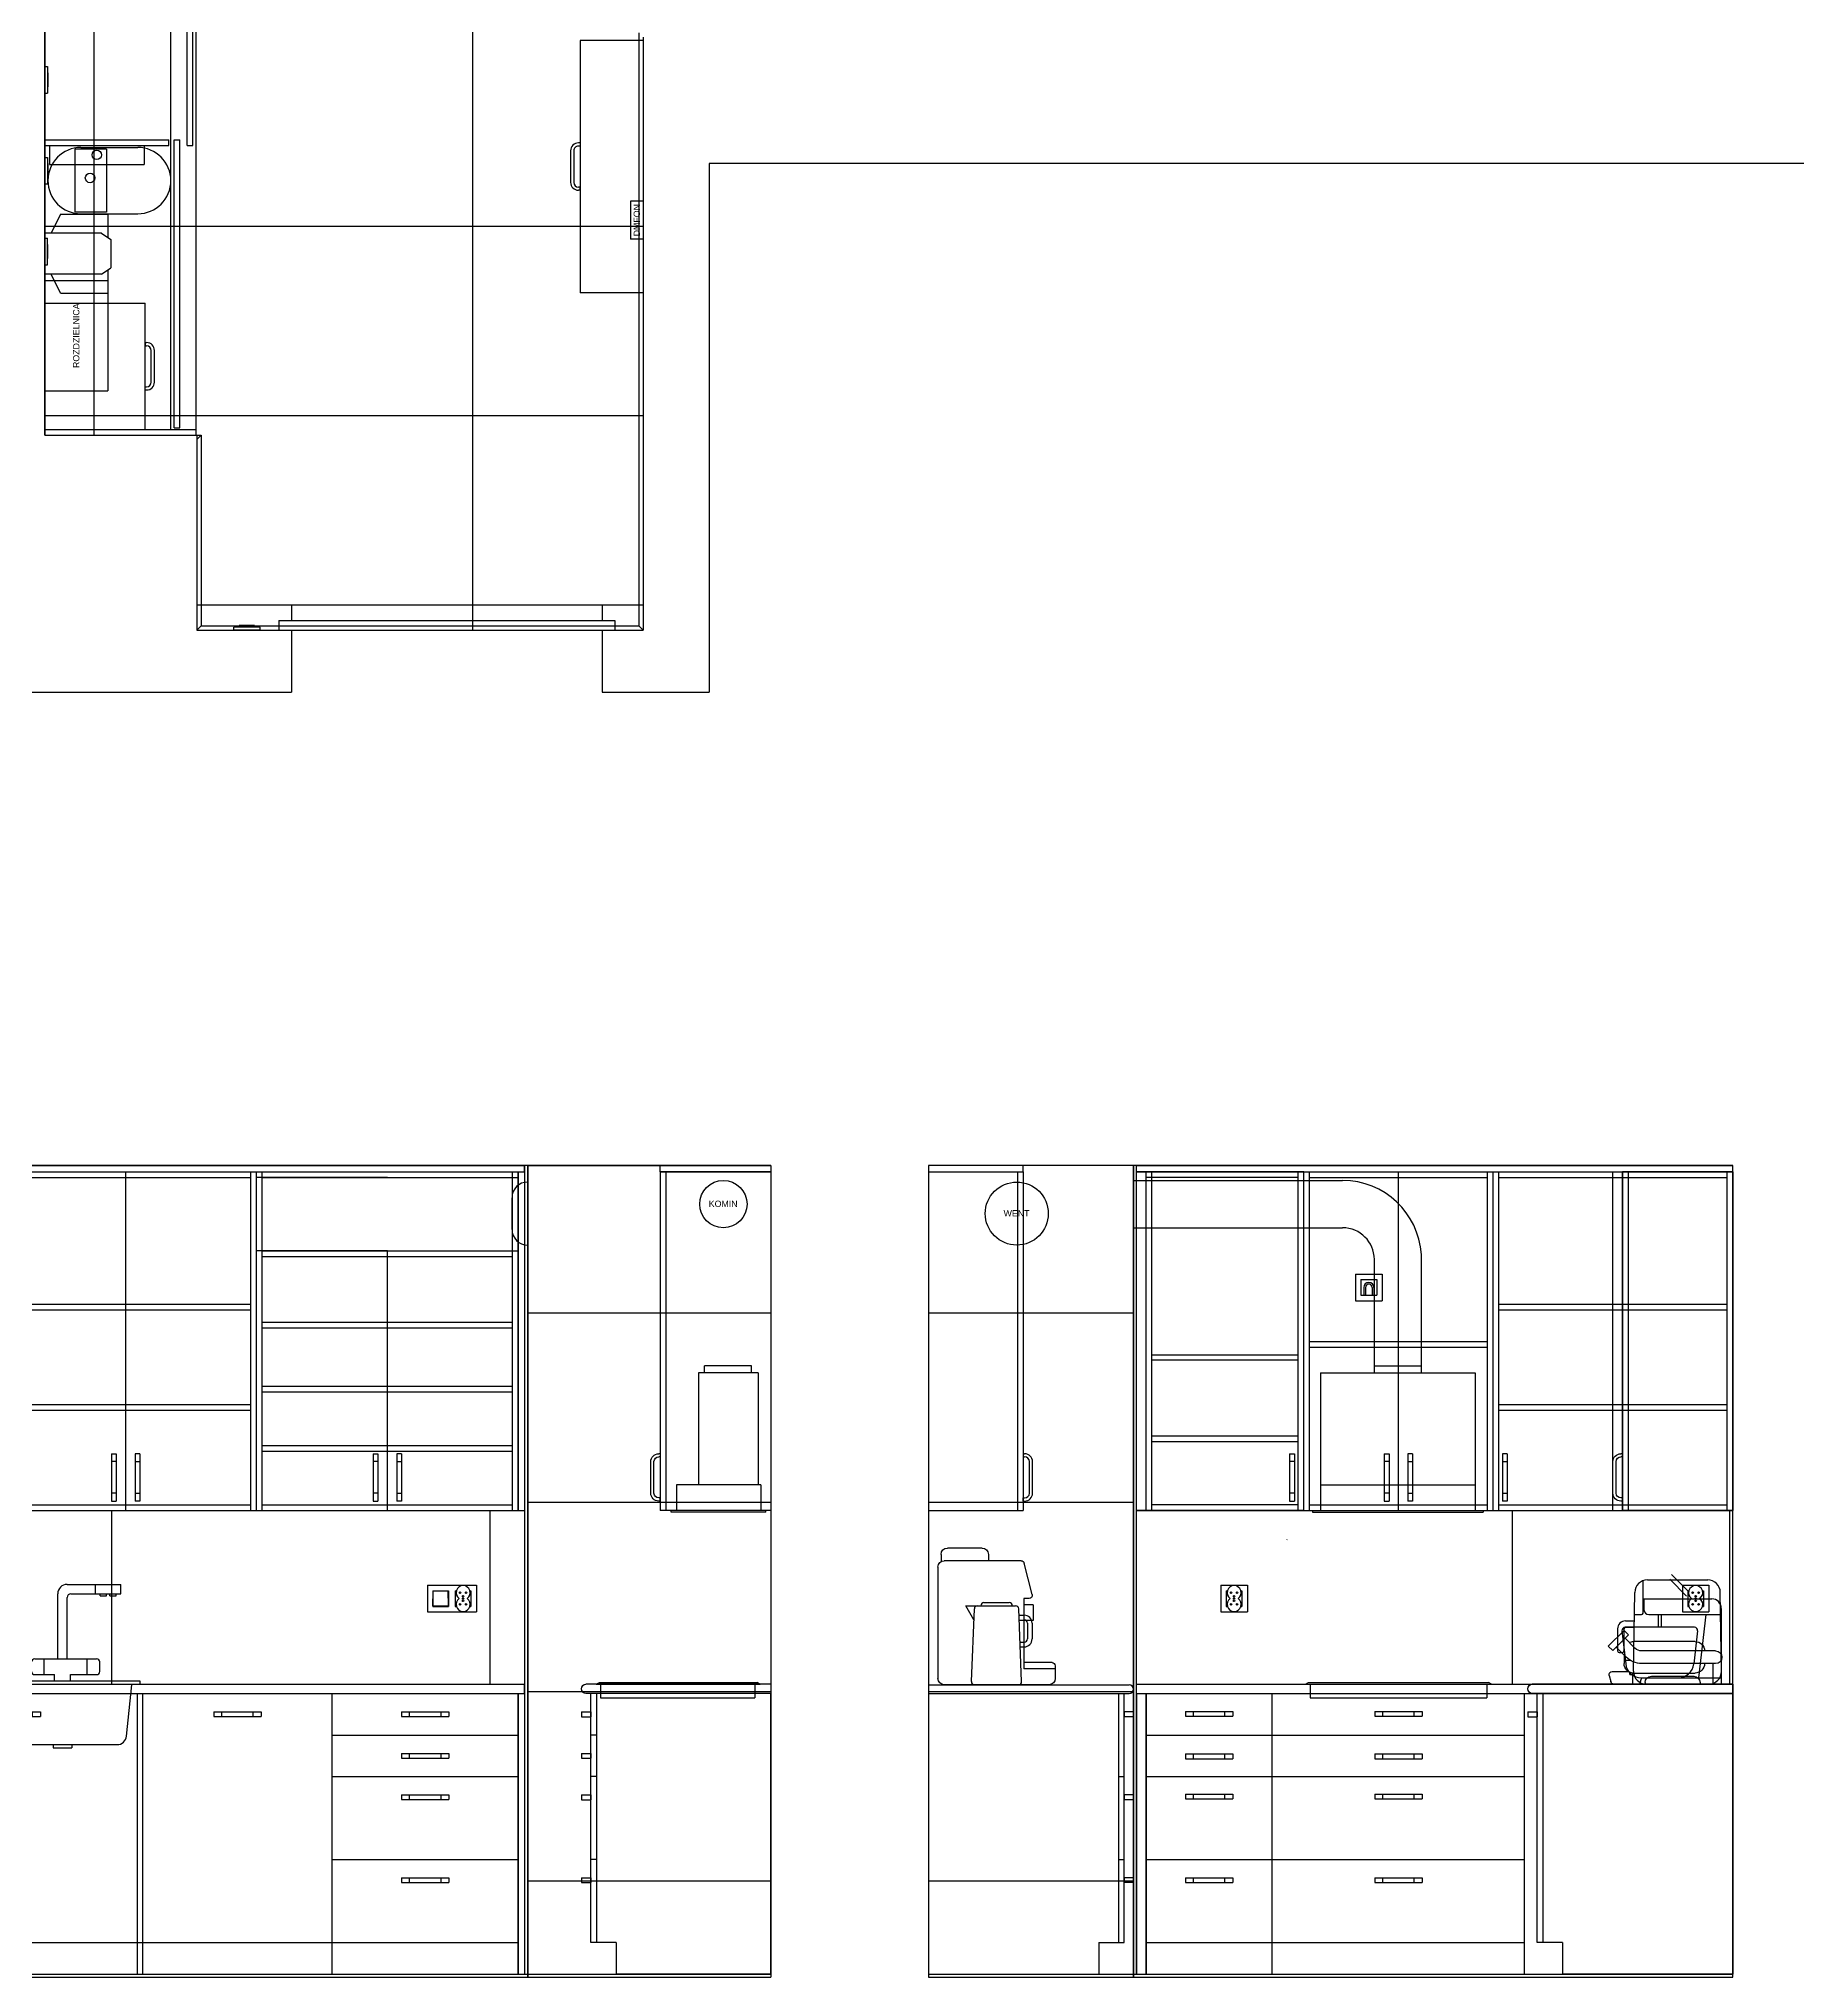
# Model space of a CAD drawing. Header units: millimetres. Extents: x 863 to 5283, y 810 to 2397.
# Drawn here: x 3125 to 3682, y 810 to 1424 of the extents above; entities that cross this region are included whole.
import ezdxf

# ---------------------------------------------------------------- set-up
doc = ezdxf.new("R2010")
doc.units = ezdxf.units.MM
for name, color, linetype in [('Drzwi', 34, 'Continuous'), ('Elektryka - obudowy', 253, 'Continuous'), ('Listwy', 9, 'Continuous'), ('Meble', 42, 'Continuous'), ('Meble wnętrze', 52, 'Continuous'), ('Płytki', 254, 'Continuous'), ('Szkic', 6, 'Continuous'), ('Urządzenia', 183, 'Continuous'), ('Wbudowane', 175, 'Continuous'), ('Ściany', 7, 'Continuous')]:
    doc.layers.add(name, color=color, linetype=linetype)

# ---------------------------------------------------------------- blocks, each defined once
blk = doc.blocks.new('Z$W@#27446')
for p, q in [((4, 12), (0, 12)), ((0, 12), (0, 0)), ((4, 0), (0, 0))]:
    blk.add_line(p, q)
blk = doc.blocks.new('Z$W@#6729')
for p, q in [((0, 35), (20, 35)), ((20, 35), (20, 0)), ((0, 0), (20, 0))]:
    blk.add_line(p, q)
blk = doc.blocks.new('Z$W@#16413')
at = {"layer": 'Drzwi'}
for p, q in [((4, 8), (4, 3)), ((4, 8), (102.5, 8)), ((102.5, 8), (102.5, 3)), ((0, 3), (0, 0)), ((0, 3), (106.5, 3)), ((0, 0), (106.5, 0)), ((106.5, 3), (106.5, 0))]:
    blk.add_line(p, q, dxfattribs=at)
blk = doc.blocks.new('Z$W@#12859')
at = {"layer": 'Wbudowane'}
blk.add_line((0, 5), (0, 15), dxfattribs=at)
for centre, start, end in [((5, 15), 90, 180), ((5, 5), 180, 270)]:
    blk.add_arc(centre, 5, start, end, dxfattribs=at)
blk = doc.blocks.new('Z$W@#17861')
for p, q in [((23.2, 43.3), (34.2, 43.3)), ((7.31, 28.54), (9.81, 38.54)), ((10.78, 39.3), (35.2, 39.3)), ((21.2, 41.3), (21.2, 39.3)), ((36.2, 41.3), (36.2, 39.03)), ((37.2, 37.3), (37.2, 2)), ((7, 25.3), (7, 20.3)), ((7, 25.3), (10, 25.3)), ((8.28, 27.3), (10, 27.3)), ((10, 27.3), (10, 5)), ((7, 20.3), (10, 20.3)), ((1, 7), (10, 7)), ((0, 6), (0, 2)), ((0, 5), (10, 5)), ((2, 0), (35.2, 0))]:
    blk.add_line(p, q)
for centre, radius, start, end in [((23.2, 41.3), 2, 90, 180), ((34.2, 41.3), 2, 0, 90), ((10.78, 38.3), 1, 90, 165.96376), ((35.2, 37.3), 2, 0, 90), ((8.28, 28.3), 1, 165.96376, 270), ((1, 6), 1, 90, 180), ((2, 2), 2, 180, 270), ((35.2, 2), 2, 270, 0)]:
    blk.add_arc(centre, radius, start, end)
blk = doc.blocks.new('Z$W@#31998')
for p, q in [((0, 25), (3.68, 25)), ((2.55, 20.57), (0, 25)), ((3.68, 25), (15.76, 25)), ((4.72, 25), (4.72, 25)), ((5.72, 26), (13.72, 26)), ((14.72, 25), (14.72, 25)), ((1.76, 1.04), (2.68, 24.04)), ((17.68, 1.04), (16.76, 24.04)), ((16.84, 22), (18.5, 22)), ((16.9, 20.5), (18.5, 20.5)), ((19.5, 19.5), (19.5, 14.5)), ((21, 19.5), (21, 14.5)), ((17.18, 13.5), (18.5, 13.5)), ((17.24, 12), (18.5, 12)), ((2.76, 0), (16.68, 0))]:
    blk.add_line(p, q)
for centre, radius, start, end in [((3.68, 24), 1, 90, 177.70939), ((5.72, 25), 1, 90, 180), ((13.72, 25), 1, 0, 90), ((15.76, 24), 1, 2.29061, 90), ((18.5, 19.5), 2.5, 0, 90), ((18.5, 19.5), 1, 0, 90), ((18.5, 14.5), 1, 270, 0), ((18.5, 14.5), 2.5, 270, 0), ((2.76, 1), 1, 177.70939, 270), ((16.68, 1), 1, 270, 2.29061)]:
    blk.add_arc(centre, radius, start, end)
blk = doc.blocks.new('Z$W@#25721')
for p, q in [((8.5, 13.5), (28, 13.5)), ((30.67, 14.5), (27.55, 11.38)), ((29.59, 15.59), (31, 17)), ((29.59, 15.59), (34.59, 10.59)), ((31, 17), (36, 12)), ((2, 10.5), (25.43, 10.5)), ((2, 6.5), (25.43, 6.5)), ((2.92, 6.5), (2.92, 0)), ((5.5, 10.5), (5.5, 10.5)), ((29.03, 7.5), (31, 7.5)), ((30.33, 8.5), (31, 8.5)), ((33.5, 11.67), (30.38, 8.55)), ((31, 9.17), (31, 6.5)), ((34.59, 10.59), (36, 12)), ((2.92, 0), (6.92, 0)), ((6.92, 0.5), (6.92, 0)), ((28, 3.5), (8.5, 3.5)), ((22.34, 2.5), (8.92, 2.5)), ((24.34, 0.5), (24.34, 0)), ((24.34, 0), (35.04, 0)), ((28.34, 3.5), (28.34, 0)), ((29.16, 3.08), (28.34, 3.08)), ((29.16, 3.08), (29.16, 3.73)), ((34.25, 0), (29.16, 0)), ((34.73, 4), (29.66, 4)), ((35.7, 2.77), (35.22, 0.77))]:
    blk.add_line(p, q)
for centre, radius, start, end in [((8.5, 10.5), 3, 90, 180), ((28, 10.5), 3, 63.24695, 90), ((2, 8.5), 2, 90, 270), ((8.5, 6.5), 3, 180, 270), ((25.43, 13.5), 3, 270, 315), ((25.43, 13.5), 7, 270, 315), ((28, 6.5), 3, 270, 0), ((8.92, 0.5), 2, 90, 180), ((22.34, 0.5), 2, 0, 90), ((34.25, 1), 1, 270, 346.448), ((34.73, 3), 1, 346.448, 90)]:
    blk.add_arc(centre, radius, start, end)
blk = doc.blocks.new('Z$W@#9512')
for p, q in [((8.07, 22.5), (8.07, 32.76)), ((9.44, 33), (28.56, 33)), ((5.06, 4.06), (5.44, 29.06)), ((32.94, 4.06), (32.56, 29.06)), ((2.5, 20), (5.3, 20)), ((5.33, 22), (7.57, 22)), ((0, 17.5), (0, 10.5)), ((2, 17.5), (2, 10.5)), ((2.5, 18), (5.27, 18)), ((0.5, 10), (1.5, 10)), ((9.06, 0), (28.94, 0))]:
    blk.add_line(p, q)
for centre, radius, start, end in [((9.44, 29), 4, 90, 179.13195), ((28.56, 29), 4, 0.86805, 90), ((2.5, 17.5), 2.5, 90, 180), ((7.57, 22.5), 0.5, 270, 0), ((2.5, 17.5), 0.5, 90, 180), ((0.5, 10.5), 0.5, 180, 270), ((1.5, 10.5), 0.5, 270, 0), ((9.06, 4), 4, 179.13195, 270), ((28.94, 4), 4, 270, 0.86805)]:
    blk.add_arc(centre, radius, start, end)
blk = doc.blocks.new('Z$W@#3753')
for p, q in [((7, 27), (28.5, 27)), ((7, 27), (7, 23.5)), ((8.5, 22), (31.5, 22)), ((11.5, 22), (11.5, 18)), ((12.5, 22), (12.5, 18)), ((26.6, 22), (24.29, 2)), ((31.5, 24), (31.5, 0)), ((0.01, 16.89), (1.22, 6.43)), ((23, 18), (1, 18)), ((23.99, 16.89), (22.78, 6.43)), ((6.18, 2), (5.6, 0)), ((5.6, 0), (31.5, 0)), ((6.18, 2), (17.82, 2)), ((6.18, 2), (31.5, 2))]:
    blk.add_line(p, q)
for centre, radius, start, end in [((28.5, 24), 3, 0, 90), ((8.5, 23.5), 1.5, 180, 270), ((1, 17), 1, 90, 186.59633), ((23, 17), 1, 353.40367, 90), ((6.18, 7), 5, 186.59633, 270), ((17.82, 7), 5, 270, 353.40367)]:
    blk.add_arc(centre, radius, start, end)
blk = doc.blocks.new('Z$W@#12423')
for p, q in [((0, 1), (0, 0)), ((0, 1), (78, 1)), ((0, 0), (78, 0)), ((78, 1), (78, 0))]:
    blk.add_line(p, q)
blk = doc.blocks.new('Z$W@#25996')
for p, q in [((1.72, 3.69), (0, 20)), ((42.28, 3.69), (44, 20)), ((4.7, 1), (39.3, 1)), ((19, 1), (19, 0)), ((19, 0), (25, 0)), ((25, 1), (25, 0))]:
    blk.add_line(p, q)
for centre, start, end in [((4.7, 4), 186.00901, 270), ((39.3, 4), 270, 353.99099)]:
    blk.add_arc(centre, 3, start, end)
blk = doc.blocks.new('Z$W@#16687')
for p, q in [((8.3, 7), (8.3, 27.6)), ((11.3, 30.6), (28.3, 30.6)), ((11.3, 7), (11.3, 26.41)), ((12.49, 27.6), (28.3, 27.6)), ((20.3, 27.6), (20.3, 30.6)), ((21.8, 27), (21.8, 27.6)), ((21.8, 27), (23.8, 27)), ((23.8, 27), (23.8, 27.6)), ((24.8, 27), (24.8, 27.6)), ((24.8, 27), (26.8, 27)), ((26.8, 27), (26.8, 27.6)), ((28.3, 27.6), (28.3, 30.6)), ((1, 7), (20.6, 7)), ((4, 2), (4, 7)), ((17.6, 2), (17.6, 7)), ((0, 3), (0, 6)), ((1, 2), (7.3, 2)), ((7.3, 0), (7.3, 2)), ((12.3, 2), (20.6, 2)), ((12.3, 0), (12.3, 2)), ((21.6, 3), (21.6, 6))]:
    blk.add_line(p, q)
for centre, radius, start, end in [((11.3, 27.6), 3, 90, 180), ((12.49, 26.41), 1.19, 90, 180), ((1, 6), 1, 90, 180), ((20.6, 6), 1, 0, 90), ((1, 3), 1, 180, 270), ((20.6, 3), 1, 270, 0)]:
    blk.add_arc(centre, radius, start, end)
blk = doc.blocks.new('Z$W@#24355')
for p, q in [((0, 4.4), (0, 0)), ((0, 0), (49, 0)), ((49, 4.4), (49, 0))]:
    blk.add_line(p, q)
blk = doc.blocks.new('Z$W@#31185')
for p, q in [((0, 0), (1, 0.5)), ((0, 0), (52, 0)), ((1, 0.5), (51, 0.5)), ((52, 0), (51, 0.5))]:
    blk.add_line(p, q)
blk = doc.blocks.new('Z$W@#912')
for p, q in [((0, 4.4), (0, 0)), ((0, 0), (56, 0)), ((56, 4.4), (56, 0))]:
    blk.add_line(p, q)
blk = doc.blocks.new('Z$W@#10808')
for p, q in [((0, 0), (1, 0.5)), ((0, 0), (59, 0)), ((1, 0.5), (58, 0.5)), ((59, 0), (58, 0.5))]:
    blk.add_line(p, q)
blk = doc.blocks.new('Z$W@#20945')
for p, q in [((2.6, 44.1), (51.6, 44.1)), ((2.6, 44.1), (2.6, 0.5)), ((19.65, 44.1), (19.65, 46.4)), ((19.65, 46.4), (34.55, 46.4)), ((34.55, 44.1), (34.55, 46.4)), ((51.6, 44.1), (51.6, 0.5)), ((2.6, 8.6), (51.6, 8.6)), ((0, 0.5), (54.2, 0.5)), ((0, 0.5), (0, 0)), ((0, 0), (54.2, 0)), ((54.2, 0.5), (54.2, 0))]:
    blk.add_line(p, q)
blk = doc.blocks.new('Z$W@#4313')
for p, q in [((2.5, 44.1), (21.4, 44.1)), ((2.5, 44.1), (2.5, 8.6)), ((4.55, 46.4), (19.45, 46.4)), ((4.55, 44.1), (4.55, 46.4)), ((4.55, 46.4), (19.45, 46.4)), ((19.45, 44.1), (19.45, 46.4)), ((21.4, 44.1), (21.4, 8.6)), ((1.6, 8.6), (28.4, 8.6)), ((1.6, 8.6), (1.6, 0.5)), ((28.4, 8.6), (28.4, 0.5)), ((0, 0.5), (30, 0.5)), ((0, 0), (0, 0.5)), ((0, 0), (30, 0)), ((30, 0), (30, 0.5))]:
    blk.add_line(p, q)
blk = doc.blocks.new('Z$W@#292')
for p, q in [((0, 1.5), (15, 1.5)), ((0, 1.5), (0, 0)), ((0, 0), (15, 0)), ((2.5, 0), (2.5, 1.5)), ((12.5, 0), (12.5, 1.5)), ((15, 1.5), (15, 0))]:
    blk.add_line(p, q)
blk = doc.blocks.new('Z$W@#27593')
for p, q in [((0, 0), (0, 88.9)), ((0, 88.9), (60, 88.9)), ((60, 0), (60, 88.9)), ((0, 10), (60, 10)), ((0, 0), (60, 0))]:
    blk.add_line(p, q)
blk.add_blockref('Z$W@#292', (22.5, 81.575))
blk = doc.blocks.new('Z$W@#22725')
for p, q in [((0, 0), (0, 88.9)), ((0, 88.9), (80, 88.9)), ((80, 0), (80, 88.9)), ((0, 10), (80, 10)), ((0, 0), (80, 0))]:
    blk.add_line(p, q)
blk.add_blockref('Z$W@#292', (32.5, 81.575))
blk = doc.blocks.new('Z$W@#31286')
for p, q in [((0, 88.9), (55.2, 88.9)), ((0, 0), (0, 88.9)), ((55.2, 88.9), (55.2, 10)), ((55.2, 88.9), (57, 88.9)), ((57, 10), (57, 88.9)), ((60, 83.07), (57, 83.07)), ((57, 83.07), (57, 81.57)), ((60, 81.57), (57, 81.57)), ((60, 83.07), (60, 81.57)), ((55.2, 75.75), (57, 75.75)), ((60, 69.92), (57, 69.92)), ((57, 69.92), (57, 68.42)), ((60, 68.42), (57, 68.42)), ((60, 69.92), (60, 68.42)), ((55.2, 62.6), (57, 62.6)), ((60, 56.77), (57, 56.77)), ((57, 56.77), (57, 55.27)), ((60, 56.77), (60, 55.27)), ((60, 55.27), (57, 55.27)), ((55.2, 36.3), (57, 36.3)), ((60, 30.47), (57, 30.47)), ((57, 30.47), (57, 28.97)), ((60, 28.97), (57, 28.97)), ((60, 30.47), (60, 28.97)), ((49, 10), (57, 10)), ((49, 10), (49, 0)), ((0, 0), (49, 0))]:
    blk.add_line(p, q)
blk = doc.blocks.new('Z$W@#7900')
for p, q in [((0, 88.9), (0, 0)), ((0, 88.9), (60.2, 88.9)), ((60.2, 88.9), (60.2, 10)), ((60.2, 88.9), (62, 88.9)), ((62, 10), (62, 88.9)), ((65, 83.07), (62, 83.07)), ((62, 83.07), (62, 81.57)), ((65, 81.57), (62, 81.57)), ((65, 83.07), (65, 81.57)), ((60.2, 62.6), (62, 62.6)), ((65, 56.77), (62, 56.77)), ((62, 56.77), (62, 55.27)), ((65, 56.77), (65, 55.27)), ((65, 55.27), (62, 55.27)), ((60.2, 36.3), (62, 36.3)), ((65, 30.47), (62, 30.47)), ((62, 30.47), (62, 28.97)), ((65, 28.97), (62, 28.97)), ((65, 30.47), (65, 28.97)), ((54, 10), (62, 10)), ((54, 10), (54, 0)), ((0, 0), (54, 0))]:
    blk.add_line(p, q)
blk = doc.blocks.new('Z$W@#19187')
for p, q in [((0, 2.8), (0, 0)), ((0, 2.8), (63.6, 2.8)), ((0, 0), (63.6, 0))]:
    blk.add_line(p, q)
blk.add_arc((63.6, 1.4), 1.4, 270, 90)
blk = doc.blocks.new('Z$W@#14270')
for p, q in [((0, 0), (0, 88.9)), ((0, 88.9), (80, 88.9)), ((80, 0), (80, 88.9)), ((80, 0), (80, 88.9)), ((0, 75.75), (80, 75.75)), ((0, 62.6), (80, 62.6)), ((0, 36.3), (80, 36.3)), ((0, 10), (80, 10)), ((0, 0), (80, 0))]:
    blk.add_line(p, q)
for p in [(32.5, 81.75), (32.5, 68.25), (32.5, 55.55), (32.5, 29.05)]:
    blk.add_blockref('Z$W@#292', p)
blk = doc.blocks.new('Z$W@#235')
for p, q in [((0, 88.9), (0, 0)), ((0, 88.9), (60.2, 88.9)), ((60.2, 88.9), (60.2, 10)), ((60.2, 88.9), (62, 88.9)), ((62, 10), (62, 88.9)), ((65, 83.07), (62, 83.07)), ((62, 83.07), (62, 81.57)), ((65, 81.57), (62, 81.57)), ((65, 83.07), (65, 81.57)), ((54, 10), (62, 10)), ((54, 10), (54, 0)), ((0, 0), (54, 0))]:
    blk.add_line(p, q)
blk = doc.blocks.new('Z$W@#18662')
for p, q in [((0, 3), (0, 2.5)), ((0, 3), (1, 3)), ((1, 3), (1, 2.5)), ((2.5, 1), (12.5, 1)), ((2.5, 0), (12.5, 0)), ((15, 3), (14, 3)), ((14, 3), (14, 2.5)), ((15, 3), (15, 2.5))]:
    blk.add_line(p, q)
for centre, radius, start, end in [((2.5, 2.5), 2.5, 180, 270), ((2.5, 2.5), 1.5, 180, 270), ((12.5, 2.5), 1.5, 270, 0), ((12.5, 2.5), 2.5, 270, 0)]:
    blk.add_arc(centre, radius, start, end)
blk = doc.blocks.new('Z$W@#17578')
for p, q in [((0, 23), (0, 3)), ((0, 23), (80, 23)), ((80, 23), (80, 3)), ((0, 3), (80, 3)), ((33.5, 3), (46.5, 3))]:
    blk.add_line(p, q)
blk.add_blockref('Z$W@#18662', (32.5, 0))
blk = doc.blocks.new('Z$W@#12760')
for p, q in [((18.58, 20.5), (8.58, 20.5)), ((8.58, 20.5), (8.58, 0.5)), ((10.5, 21), (28.5, 21)), ((18.58, 20.5), (18.58, 0.5)), ((18.58, 0.5), (8.58, 0.5)), ((10.5, 0), (28.5, 0))]:
    blk.add_line(p, q)
blk.add_circle((13.37, 11.33), 1.5)
for centre, start, end in [((10.5, 10.5), 90, 270), ((28.5, 10.5), 270, 90)]:
    blk.add_arc(centre, 10.5, start, end)
blk = doc.blocks.new('Z$W@#6477')
for p, q in [((0, 20), (7.33, 20)), ((0, 5), (0, 20)), ((6, 18), (8, 21)), ((8, 21), (17, 21)), ((19, 18), (17, 21)), ((17.67, 20), (25, 20)), ((25, 5), (25, 20)), ((6, 18), (6, 0)), ((19, 18), (19, 0)), ((0, 5), (6, 2)), ((6, 0), (19, 0)), ((10, 0), (15, 0)), ((25, 5), (19, 2))]:
    blk.add_line(p, q)
blk = doc.blocks.new('Z$W@#6540')
for p, q in [((0, 6), (0, 0)), ((0, 6), (30, 6)), ((0, 0), (30, 0)), ((30, 6), (30, 0))]:
    blk.add_line(p, q)
blk.add_circle((15, 3), 1.5)
blk = doc.blocks.new('Z$W@#26130')
for p, q in [((0, 0), (0, 88.9)), ((0, 88.9), (40, 88.9)), ((40, 0), (40, 88.9)), ((0, 75.75), (40, 75.75)), ((0, 62.6), (40, 62.6)), ((0, 36.3), (40, 36.3)), ((0, 10), (40, 10)), ((0, 0), (40, 0))]:
    blk.add_line(p, q)
for p in [(12.5, 81.75), (12.5, 68.25), (12.5, 55.55), (12.5, 29.05)]:
    blk.add_blockref('Z$W@#292', p)
blk = doc.blocks.new('Z$W@#24918')
h = blk.add_hatch(color=256)
h.paths.add_polyline_path([(1.54, 5.95, -1), (1.06, 5.95, -1)])
h.paths.add_polyline_path([(3.44, 5.95, -1), (2.96, 5.95, -1)])
h = blk.add_hatch(color=256)
h.paths.add_polyline_path([(1.54, 2.25, 1), (1.06, 2.25, 1)])
h.paths.add_polyline_path([(3.44, 2.25, 1), (2.96, 2.25, 1)])
for centre in [(1.3, 5.95), (3.2, 5.95), (1.3, 2.25), (2.25, 4.83), (2.25, 3.37), (3.2, 2.25)]:
    blk.add_circle(centre, 0.24)
for centre, start, end in [((2.25, 5.95), 304.69213, 235.30787), ((2.25, 2.25), 124.69213, 55.30787)]:
    blk.add_arc(centre, 2.25, start, end)
blk = doc.blocks.new('Z$W@#3488')
for p, q in [((0, 8.4), (8.4, 8.4)), ((0, 8.4), (0, 0)), ((1.7, 6.7), (1.7, 1.7)), ((1.7, 6.7), (2.05, 6.7)), ((6.35, 6.7), (6.7, 6.7)), ((6.7, 6.7), (6.7, 1.7)), ((8.4, 8.4), (8.4, 0)), ((0, 0), (8.4, 0)), ((1.7, 1.7), (2.05, 1.7)), ((6.35, 1.7), (6.7, 1.7))]:
    blk.add_line(p, q)
blk.add_circle((4.2, 4.2), 0.2)
blk.add_blockref('Z$W@#24918', (1.95, 0.1))
blk = doc.blocks.new('Z$W@#1885')
for p, q in [((0, 8.4), (15.5, 8.4)), ((0, 8.4), (0, 0)), ((1.7, 6.7), (1.7, 1.7)), ((1.7, 6.7), (6.7, 6.7)), ((1.7, 6.7), (1.7, 1.7)), ((1.7, 6.7), (6.7, 6.7)), ((1.75, 1.75), (1.8, 6.65)), ((1.8, 6.65), (6.6, 6.65)), ((6.65, 1.75), (6.6, 6.65)), ((6.7, 6.7), (6.7, 1.7)), ((6.7, 6.7), (6.7, 1.7)), ((8.8, 6.7), (8.8, 1.7)), ((8.8, 6.7), (9.15, 6.7)), ((13.45, 6.7), (13.8, 6.7)), ((13.8, 6.7), (13.8, 1.7)), ((15.5, 8.4), (15.5, 0)), ((0, 0), (15.5, 0)), ((1.7, 1.7), (6.7, 1.7)), ((1.7, 1.7), (6.7, 1.7)), ((1.75, 1.85), (6.65, 1.85)), ((1.75, 1.75), (6.65, 1.75)), ((8.8, 1.7), (9.15, 1.7)), ((11.1, 4.18), (11.5, 4.22)), ((11.28, 4.4), (11.32, 4)), ((13.45, 1.7), (13.8, 1.7))]:
    blk.add_line(p, q)
blk.add_circle((11.3, 4.2), 0.2)
blk.add_blockref('Z$W@#24918', (9.05, 0.1))
blk = doc.blocks.new('Z$W@#19311')
for p, q in [((0, 1), (0, 0.1)), ((0, 1), (8.4, 1)), ((0, 0.1), (8.4, 0.1)), ((1.95, 0.1), (1.95, 0)), ((1.95, 0), (6.45, 0)), ((6.45, 0.1), (6.45, 0)), ((8.4, 1), (8.4, 0.1))]:
    blk.add_line(p, q)
blk = doc.blocks.new('Z$W@#1792')
for p, q in [((0, 1.5), (0, 0.6)), ((0, 1.5), (8.4, 1.5)), ((0, 0.6), (8.4, 0.6)), ((1.75, 0.6), (1.75, 0)), ((1.75, 0), (6.65, 0)), ((6.65, 0.6), (6.65, 0)), ((8.4, 1.5), (8.4, 0.6))]:
    blk.add_line(p, q)
blk = doc.blocks.new('Z$W@#6411')
for p, q in [((0, 0), (0, 88.9)), ((0, 88.9), (59, 88.9)), ((59, 0), (59, 88.9)), ((0.1, 75.75), (59, 75.75)), ((0.1, 62.6), (59, 62.6)), ((0.1, 36.3), (59, 36.3)), ((0.1, 10), (59, 10)), ((0, 0), (59, 0))]:
    blk.add_line(p, q)
for p in [(22, 81.575), (22, 68.425), (22, 55.275), (22, 28.975)]:
    blk.add_blockref('Z$W@#292', p)
blk = doc.blocks.new('Z$W@#19357')
for p, q in [((0, 88.9), (2, 88.9)), ((0, 88.9), (0, 0)), ((2, 88.9), (2, 0)), ((0, 0), (2, 0))]:
    blk.add_line(p, q)
blk = doc.blocks.new('Z$W@#2324')
for p, q in [((0, 0), (0, 3)), ((0, 3), (251, 3)), ((0, 0), (251, 0)), ((251, 0), (251, 3))]:
    blk.add_line(p, q)
blk = doc.blocks.new('Z$W@#27384')
for p, q in [((0, 0), (0, 2)), ((0, 2), (251, 2)), ((0, 0), (251, 0)), ((251, 0), (251, 2))]:
    blk.add_line(p, q)
blk = doc.blocks.new('Z$W@#1626')
for p, q in [((0, 0), (0, 107.3)), ((0, 107.3), (83, 107.3)), ((41.5, 107.3), (41.5, 0)), ((83, 0), (83, 107.3)), ((0, 0), (83, 0))]:
    blk.add_line(p, q)
at = {"xscale": -1, "rotation": 90.00000000000001}
blk.add_blockref('Z$W@#292', (38.5, 18), dxfattribs=at)
at = {"rotation": -90.00000000000001}
blk.add_blockref('Z$W@#292', (44.5, 18), dxfattribs=at)
blk = doc.blocks.new('Z$W@#9357')
for p, q in [((0, 0), (0, 107.3)), ((0, 107.3), (83, 107.3)), ((1.8, 0), (1.8, 107.3)), ((1.8, 105.5), (81.2, 105.5)), ((81.2, 0), (81.2, 107.3)), ((83, 0), (83, 107.3)), ((1.8, 65.4), (81.2, 65.4)), ((1.8, 63.6), (81.2, 63.6)), ((1.8, 33.6), (81.2, 33.6)), ((1.8, 31.8), (81.2, 31.8)), ((0, 0), (83, 0)), ((1.8, 1.8), (81.2, 1.8))]:
    blk.add_line(p, q)
blk = doc.blocks.new('Z$W@#8526')
for p, q in [((0, 0), (0, 107.3)), ((0, 107.3), (83, 107.3)), ((41.5, 105.5), (0, 105.5)), ((1.8, 82.3), (1.8, 105.5)), ((41.5, 105.5), (83, 105.5)), ((81.2, 82.3), (81.2, 105.5)), ((83, 0), (83, 107.3)), ((41.5, 82.3), (0, 82.3)), ((41.5, 82.3), (83, 82.3)), ((41.5, 0), (41.5, 82.3)), ((0, 0), (83, 0))]:
    blk.add_line(p, q)
at = {"xscale": -1, "rotation": 90.00000000000001}
blk.add_blockref('Z$W@#292', (38.5, 18), dxfattribs=at)
at = {"rotation": -90.00000000000001}
blk.add_blockref('Z$W@#292', (44.5, 18), dxfattribs=at)
blk = doc.blocks.new('Z$W@#29337')
for p, q in [((0, 0), (0, 107.3)), ((0, 107.3), (83, 107.3)), ((1.8, 0), (1.8, 107.3)), ((1.8, 105.5), (81.2, 105.5)), ((81.2, 0), (81.2, 107.3)), ((83, 0), (83, 107.3)), ((1.8, 82.3), (81.2, 82.3)), ((1.8, 80.5), (81.2, 80.5)), ((1.8, 59.7), (81.2, 59.7)), ((1.8, 57.9), (81.2, 57.9)), ((1.8, 39.4), (81.2, 39.4)), ((1.8, 37.6), (81.2, 37.6)), ((1.8, 20.6), (81.2, 20.6)), ((1.8, 18.8), (81.2, 18.8)), ((0, 0), (83, 0)), ((1.8, 1.8), (81.2, 1.8))]:
    blk.add_line(p, q)
blk = doc.blocks.new('Z$W@#27982')
for p, q in [((0, 3), (0, 2.5)), ((0, 3), (1, 3)), ((1, 3), (1, 2.5)), ((2.5, 1), (12.5, 1)), ((2.5, 0), (12.5, 0)), ((15, 3), (14, 3)), ((14, 3), (14, 2.5)), ((15, 3), (15, 2.5))]:
    blk.add_line(p, q)
for centre, radius, start, end in [((2.5, 2.5), 2.5, 180, 270), ((2.5, 2.5), 1.5, 180, 270), ((12.5, 2.5), 1.5, 270, 0), ((12.5, 2.5), 2.5, 270, 0)]:
    blk.add_arc(centre, radius, start, end)
blk = doc.blocks.new('Z$W@#23271')
for p, q in [((0, 107.3), (35, 107.3)), ((0, 107.3), (0, 0)), ((33.2, 107.3), (33.2, 0)), ((35, 107.3), (35, 0)), ((0, 0), (35, 0))]:
    blk.add_line(p, q)
at = {"rotation": 90}
blk.add_blockref('Z$W@#27982', (38, 3), dxfattribs=at)
blk = doc.blocks.new('Z$W@#23869')
for p, q in [((0, 3), (0, 0)), ((0, 3), (58.6, 3)), ((0, 0), (58.6, 0))]:
    blk.add_line(p, q)
blk.add_arc((58.5, 1.5), 1.5, 273.81407, 86.18593)
blk = doc.blocks.new('Z$W@#29361')
for p, q in [((0, 88.9), (3, 88.9)), ((0, 88.9), (0, 0)), ((3, 88.9), (3, 0)), ((0, 0), (3, 0))]:
    blk.add_line(p, q)
blk = doc.blocks.new('Z$W@#12896')
for p, q in [((0, 3), (189, 3)), ((0, 0), (0, 3)), ((0, 0), (189, 0)), ((189, 0), (189, 3))]:
    blk.add_line(p, q)
blk = doc.blocks.new('Z$W@#13022')
for p, q in [((3, 107.3), (0, 107.3)), ((0, 0), (0, 107.3)), ((3, 0), (3, 107.3)), ((3, 0), (0, 0))]:
    blk.add_line(p, q)
blk = doc.blocks.new('Z$W@#29617')
for p, q in [((0, 107.3), (30, 107.3)), ((0, 107.3), (0, 0)), ((28.2, 107.3), (28.2, 0)), ((30, 107.3), (30, 0)), ((0, 0), (30, 0))]:
    blk.add_line(p, q)
at = {"rotation": 90}
blk.add_blockref('Z$W@#27982', (33, 3), dxfattribs=at)
blk = doc.blocks.new('Z$W@#27328')
for p, q in [((0, 0), (0, 2)), ((0, 2), (189, 2)), ((0, 0), (189, 0)), ((189, 0), (189, 2))]:
    blk.add_line(p, q)
blk = doc.blocks.new('Z$W@#27930')
for p, q in [((50, 107.3), (0, 107.3)), ((0, 0), (0, 107.3)), ((50, 0), (50, 107.3)), ((50, 0), (0, 0))]:
    blk.add_line(p, q)
at = {"xscale": -1, "rotation": 90.00000000000001}
blk.add_blockref('Z$W@#292', (47, 18), dxfattribs=at)
blk = doc.blocks.new('Z$W@#25530')
for p, q in [((50, 107.3), (0, 107.3)), ((0, 0), (0, 107.3)), ((48.2, 105.5), (0, 105.5)), ((1.8, 0), (1.8, 107.3)), ((48.2, 0), (48.2, 107.3)), ((50, 0), (50, 107.3)), ((48.2, 49.2), (1.8, 49.2)), ((48.2, 47.6), (1.8, 47.6)), ((48.2, 23.6), (1.8, 23.6)), ((48.2, 21.8), (1.8, 21.8)), ((50, 0), (0, 0)), ((48.2, 1.8), (1.8, 1.8))]:
    blk.add_line(p, q)
blk = doc.blocks.new('Z$W@#24768')
for p, q in [((0, 107.3), (60, 107.3)), ((0, 0), (0, 107.3)), ((30, 0), (30, 107.3)), ((60, 0), (60, 107.3)), ((0, 0), (60, 0))]:
    blk.add_line(p, q)
at = {"xscale": -1, "rotation": 90.00000000000001}
blk.add_blockref('Z$W@#292', (27, 18), dxfattribs=at)
at = {"rotation": -90.00000000000001}
blk.add_blockref('Z$W@#292', (33, 18), dxfattribs=at)
blk = doc.blocks.new('Z$W@#31020')
for p, q in [((0, 107.3), (60, 107.3)), ((0, 0), (0, 107.3)), ((1.8, 0), (1.8, 107.3)), ((1.8, 105.5), (58.2, 105.5)), ((58.2, 0), (58.2, 107.3)), ((60, 0), (60, 107.3)), ((1.8, 53.6), (58.2, 53.6)), ((1.8, 51.8), (58.2, 51.8)), ((0, 0), (60, 0)), ((1.8, 1.8), (58.2, 1.8))]:
    blk.add_line(p, q)
blk = doc.blocks.new('Z$W@#14321')
for p, q in [((0, 107.3), (76, 107.3)), ((0, 0), (0, 107.3)), ((1.8, 0), (1.8, 107.3)), ((1.8, 105.5), (74.2, 105.5)), ((74.2, 0), (74.2, 107.3)), ((76, 0), (76, 107.3)), ((1.8, 65.4), (74.2, 65.4)), ((1.8, 63.6), (74.2, 63.6)), ((1.8, 33.6), (74.2, 33.6)), ((1.8, 31.8), (74.2, 31.8)), ((0, 0), (76, 0)), ((1.8, 1.8), (74.2, 1.8))]:
    blk.add_line(p, q)
blk = doc.blocks.new('Z$W@#29052')
for p, q in [((0, 107.3), (76, 107.3)), ((0, 0), (0, 107.3)), ((38, 0), (38, 107.3)), ((41, 0), (41, 107.3)), ((76, 0), (76, 107.3)), ((0, 0), (76, 0))]:
    blk.add_line(p, q)
at = {"rotation": -90.00000000000001}
blk.add_blockref('Z$W@#292', (3, 18), dxfattribs=at)
blk = doc.blocks.new('Z$W@#21297')
for p, q in [((0, 107.3), (35, 107.3)), ((0, 107.3), (0, 0)), ((33.2, 107.3), (33.2, 0)), ((35, 107.3), (35, 0)), ((0, 0), (35, 0))]:
    blk.add_line(p, q)
at = {"rotation": 90}
blk.add_blockref('Z$W@#27982', (38, 3), dxfattribs=at)
blk = doc.blocks.new('Z$W@#17915')
for p, q in [((0, 3), (0, 0)), ((0, 3), (63.6, 3)), ((0, 0), (63.6, 0))]:
    blk.add_line(p, q)
blk.add_arc((63.5, 1.5), 1.5, 273.81407, 86.18593)
blk = doc.blocks.new('Z$W@#28250')
for p, q in [((0, 107.3), (2, 107.3)), ((0, 107.3), (0, 0)), ((2, 107.3), (2, 0)), ((0, 0), (2, 0))]:
    blk.add_line(p, q)
blk = doc.blocks.new('Z$W@#29615')
for p, q in [((0, 48), (0, 0)), ((0, 48), (185.4, 48)), ((1.8, 48), (1.8, 0)), ((91.8, 48), (91.8, 8.6)), ((93.6, 48), (93.6, 8.6)), ((183.6, 48), (183.6, 0)), ((185.4, 48), (185.4, 0)), ((1.8, 8), (183.6, 8)), ((2.3, 7), (93.6, 7)), ((2.3, 7), (2.3, 5.2)), ((91.8, 8.6), (93.6, 8.6)), ((93.6, 7), (93.6, 5.2)), ((0, 0), (185.4, 0)), ((2.3, 5.2), (93.6, 5.2)), ((91.8, 2.8), (183.1, 2.8)), ((91.8, 2.8), (91.8, 1)), ((91.8, 1), (183.1, 1)), ((183.1, 2.8), (183.1, 1))]:
    blk.add_line(p, q)
blk = doc.blocks.new('Z$W@#19032')
for p, q in [((0, 48), (0, 0)), ((0, 48), (185.4, 48)), ((185.4, 48), (185.4, 0)), ((0, 0), (185.4, 0))]:
    blk.add_line(p, q)
blk = doc.blocks.new('Z$W@#23155')
for p, q in [((0, 34.8), (40, 34.8)), ((0, 34.8), (0, 3)), ((40, 34.8), (40, 3)), ((0, 3), (40, 3)), ((13.5, 3), (26.5, 3))]:
    blk.add_line(p, q)
blk.add_blockref('Z$W@#18662', (12.5, 0))
blk = doc.blocks.new('Z$W@#17825')
for p, q in [((0, 8.4), (8.4, 8.4)), ((0, 8.4), (0, 0)), ((1.7, 6.7), (1.7, 1.7)), ((1.7, 6.7), (6.7, 6.7)), ((6.7, 6.7), (6.7, 1.7)), ((8.4, 8.4), (8.4, 0)), ((0, 0), (8.4, 0)), ((1.7, 1.7), (6.7, 1.7)), ((2.62, 4.2), (2.62, 1.7)), ((3.12, 4.2), (3.12, 1.7)), ((5.28, 4.2), (5.28, 1.7)), ((5.78, 4.2), (5.78, 1.7))]:
    blk.add_line(p, q)
for radius in [1.58, 1.08]:
    blk.add_arc((4.2, 4.2), radius, 0, 180)

msp = doc.modelspace()

# ---------------------------------------------------------------- linework, layer by layer
at = {"layer": 'Listwy'}
for p, q in [((3315.21, 1426.117), (3315.21, 1238.217)), ((3175.11, 1298.617), (3176.51, 1298.617)), ((3176.51, 1298.617), (3175.11, 1297.217)), ((3176.51, 1298.617), (3176.51, 1238.217)), ((3175.11, 1236.817), (3176.51, 1238.217)), ((3176.51, 1238.217), (3315.21, 1238.217)), ((3315.21, 1238.217), (3316.61, 1236.817))]:
    msp.add_line(p, q, dxfattribs=at)
at = {"layer": 'Meble'}
for p, q in [((3322.041, 1065.117), (3322.041, 1067.117)), ((3322.041, 1065.117), (3357.041, 1065.117)), ((3437.041, 1065.117), (3437.041, 1067.117)), ((3473.041, 899.817), (3473.041, 810.917)), ((3596.041, 810.917), (3608.041, 810.917))]:
    msp.add_line(p, q, dxfattribs=at)
at = {"layer": 'Meble wnętrze'}
for p, q in [((3472.041, 1062.417), (3538.341, 1062.417)), ((3472.041, 1047.417), (3538.341, 1047.417)), ((3563.291, 1003.717), (3563.291, 1038.998)), ((3548.391, 1003.717), (3548.391, 1037.417)), ((3156.241, 899.817), (3156.241, 810.917))]:
    msp.add_line(p, q, dxfattribs=at)
for centre, radius, start, end in [((3538.341, 1037.417), 25, 3.624307, 90), ((3538.306, 1037.331), 10.086, 0.487826, 89.797938)]:
    msp.add_arc(centre, radius, start, end, dxfattribs=at)
at = {"layer": 'Płytki'}
for p, q in [((3142.51, 1484.817), (3142.51, 1298.617)), ((3262.51, 1484.817), (3262.51, 1400.897)), ((3262.51, 1424.817), (3262.51, 1236.817)), ((3126.91, 1364.817), (3316.61, 1364.817)), ((3126.91, 1304.817), (3316.61, 1304.817)), ((3175.11, 1244.817), (3316.61, 1244.817)), ((3175.11, 1236.817), (3316.61, 1236.817)), ((3279.041, 1067.117), (3279.041, 810.917)), ((3280.041, 1067.117), (3280.041, 809.917)), ((3280.041, 1067.117), (3357.041, 1067.117)), ((3357.041, 1067.117), (3357.041, 809.917)), ((3407.041, 1067.117), (3407.041, 810.917)), ((3472.041, 1067.117), (3472.041, 810.917)), ((3473.041, 810.917), (3473.041, 1067.117)), ((3357.041, 1020.317), (3280.041, 1020.317)), ((3472.041, 1020.317), (3407.041, 1020.317)), ((3357.041, 960.317), (3280.041, 960.317)), ((3472.041, 960.317), (3407.041, 960.317)), ((3028.041, 957.817), (3279.041, 957.817)), ((3148.041, 957.817), (3148.041, 902.817)), ((3268.041, 957.817), (3268.041, 902.817)), ((3473.041, 957.817), (3661.327, 957.817)), ((3592.041, 957.817), (3592.041, 902.817)), ((3661.041, 902.817), (3661.041, 957.817)), ((3662.041, 902.817), (3662.041, 957.817)), ((3028.041, 902.817), (3279.041, 902.817)), ((3357.041, 900.317), (3280.041, 900.317)), ((3472.041, 900.317), (3407.041, 900.317)), ((3473.041, 902.817), (3662.041, 902.817)), ((3357.041, 840.317), (3280.041, 840.317)), ((3472.041, 840.317), (3407.041, 840.317)), ((3028.041, 810.917), (3357.041, 810.917)), ((3407.041, 810.917), (3662.041, 810.917))]:
    msp.add_line(p, q, dxfattribs=at)
at = {"layer": 'Szkic'}
for p, q in [((3520.687, 948.563), (3520.809, 948.685)), ((3647.344, 930.694), (3642.02, 936.017)), ((3648.12, 932.039), (3642.641, 937.517))]:
    msp.add_line(p, q, dxfattribs=at)
at = {"layer": 'Wbudowane'}
for p, q in [((3280.041, 1061.917), (3280.041, 1061.917)), ((3280.041, 1041.917), (3280.041, 1041.917))]:
    msp.add_line(p, q, dxfattribs=at)
for centre, radius in [((3342.041, 1054.917), 7.5), ((3435.041, 1051.917), 10)]:
    msp.add_circle(centre, radius, dxfattribs=at)
at = {"layer": 'Ściany'}
for p, q in [((3126.91, 1484.817), (3126.91, 1298.617)), ((3316.61, 1424.717), (3316.61, 1236.817)), ((3337.51, 1384.717), (3337.51, 1217.117)), ((4047.81, 1384.717), (3337.51, 1384.717)), ((3126.91, 1298.617), (3175.11, 1298.617)), ((3175.11, 1298.617), (3175.11, 1236.817)), ((3175.11, 1236.817), (3205.11, 1236.817)), ((3205.11, 1236.817), (3205.11, 1217.117)), ((3303.61, 1236.817), (3303.61, 1217.117)), ((3303.61, 1236.817), (3316.61, 1236.817)), ((2567.91, 1217.117), (3205.11, 1217.117)), ((3303.61, 1217.117), (3337.51, 1217.117)), ((3280.041, 1067.117), (3027.841, 1067.117)), ((3280.041, 809.917), (3280.041, 1067.117)), ((3280.041, 1067.117), (3280.041, 809.917)), ((3357.041, 1067.117), (3280.041, 1067.117)), ((3357.041, 1067.117), (3357.041, 809.917)), ((3407.041, 1067.117), (3407.041, 809.917)), ((3472.041, 1067.117), (3407.041, 1067.117)), ((3472.041, 809.917), (3472.041, 1067.117)), ((3662.041, 1067.117), (3472.041, 1067.117)), ((3472.041, 1067.117), (3472.041, 809.917)), ((3662.041, 809.917), (3662.041, 1067.117)), ((3027.841, 809.917), (3280.041, 809.917)), ((3280.041, 809.917), (3357.041, 809.917)), ((3407.041, 809.917), (3472.041, 809.917)), ((3472.041, 809.917), (3662.041, 809.917))]:
    msp.add_line(p, q, dxfattribs=at)

# ---------------------------------------------------------------- block references
at = {"layer": 'Drzwi'}
msp.add_blockref('Z$W@#16413', (3201.11, 1236.817), dxfattribs=at)
at = {"layer": 'Elektryka - obudowy', "xscale": -1, "rotation": 90}
for p in [(3127.91, 1415.417), (3127.91, 1386.617)]:
    msp.add_blockref('Z$W@#19311', p, dxfattribs=at)
at = {"layer": 'Elektryka - obudowy'}
for name, p, rotation in [('Z$W@#19311', (3127.91, 1352.617), 90), ('Z$W@#1792', (3195.21, 1238.317), 180)]:
    msp.add_blockref(name, p, dxfattribs=dict(at, rotation=rotation))
for name, p in [('Z$W@#17825', (3542.441, 1024.317)), ('Z$W@#1885', (3248.241, 925.717)), ('Z$W@#3488', (3499.741, 925.717)), ('Z$W@#3488', (3646.041, 925.717))]:
    msp.add_blockref(name, p, dxfattribs=at)
at = {"layer": 'Meble'}
for name, p, rotation in [('Z$W@#19032', (3174.91, 1298.617), 90), ('Z$W@#17578', (3293.61, 1423.717), -90.00000000000001)]:
    msp.add_blockref(name, p, dxfattribs=dict(at, rotation=rotation))
for name, p in [('Z$W@#27384', (3028.041, 1065.117)), ('Z$W@#1626', (3111.041, 957.817)), ('Z$W@#8526', (3194.041, 957.817)), ('Z$W@#28250', (3277.041, 957.817)), ('Z$W@#29617', (3407.041, 957.817)), ('Z$W@#27328', (3473.041, 1065.117)), ('Z$W@#13022', (3473.041, 957.817)), ('Z$W@#27930', (3476.041, 957.817)), ('Z$W@#24768', (3526.041, 957.817)), ('Z$W@#29052', (3586.041, 957.817)), ('Z$W@#2324', (3028.041, 899.817)), ('Z$W@#22725', (3078.041, 810.917)), ('Z$W@#27593', (3158.041, 810.917)), ('Z$W@#6411', (3218.041, 810.917)), ('Z$W@#19357', (3277.041, 810.917)), ('Z$W@#19187', (3407.041, 899.817)), ('Z$W@#7900', (3407.041, 810.917)), ('Z$W@#12896', (3473.041, 899.817)), ('Z$W@#29361', (3473.041, 810.917)), ('Z$W@#26130', (3476.041, 810.917)), ('Z$W@#14270', (3516.041, 810.917))]:
    msp.add_blockref(name, p, dxfattribs=at)
at = {"layer": 'Meble', "xscale": -1}
for name, p in [('Z$W@#23271', (3357.041, 957.817)), ('Z$W@#21297', (3662.041, 957.817)), ('Z$W@#23869', (3357.041, 899.817)), ('Z$W@#31286', (3357.041, 810.917)), ('Z$W@#17915', (3662.041, 899.817)), ('Z$W@#235', (3662.041, 810.917))]:
    msp.add_blockref(name, p, dxfattribs=at)
at = {"layer": 'Meble wnętrze'}
for name, p, rotation in [('Z$W@#29615', (3174.91, 1298.617), 90), ('Z$W@#6477', (3126.91, 1368.617), -90.00000000000001), ('Z$W@#23155', (3161.71, 1300.417), 90)]:
    msp.add_blockref(name, p, dxfattribs=dict(at, rotation=rotation))
for name, p in [('Z$W@#12760', (3127.91, 1368.773)), ('Z$W@#6540', (3128.405, 1384.417)), ('Z$W@#9357', (3111.041, 957.817)), ('Z$W@#29337', (3194.041, 957.817)), ('Z$W@#25530', (3476.041, 957.817)), ('Z$W@#31020', (3526.041, 957.817)), ('Z$W@#14321', (3586.041, 957.817)), ('Z$W@#20945', (3528.741, 957.317)), ('Z$W@#25996', (3110.541, 882.617)), ('Z$W@#24355', (3303.041, 898.417)), ('Z$W@#912', (3528.041, 898.417))]:
    msp.add_blockref(name, p, dxfattribs=at)
at = {"layer": 'Meble wnętrze', "xscale": -1}
msp.add_blockref('Z$W@#4313', (3355.534, 957.317), dxfattribs=at)
at = {"layer": 'Urządzenia', "xscale": -1}
for name, p in [('Z$W@#17861', (3447.241, 902.617)), ('Z$W@#25721', (3658.563, 902.817))]:
    msp.add_blockref(name, p, dxfattribs=at)
at = {"layer": 'Urządzenia'}
for name, p in [('Z$W@#16687', (3122.741, 903.817)), ('Z$W@#9512', (3625.507, 902.817)), ('Z$W@#31998', (3418.918, 902.617)), ('Z$W@#3753', (3626.86, 902.817)), ('Z$W@#12423', (3079.041, 902.817)), ('Z$W@#31185', (3301.741, 902.817)), ('Z$W@#10808', (3526.541, 902.817))]:
    msp.add_blockref(name, p, dxfattribs=at)
at = {"layer": 'Wbudowane'}
for name, p in [('Z$W@#27446', (3312.61, 1360.717)), ('Z$W@#6729', (3126.91, 1312.617)), ('Z$W@#12859', (3275.041, 1041.917))]:
    msp.add_blockref(name, p, dxfattribs=at)

# ---------------------------------------------------------------- texts
at = {"layer": 'Wbudowane', "char_height": 2, "attachment_point": 5, "rotation": 90}
for s, insert, width in [('{\\fArial|b0|i0|c238|p0;DMFON}', (3314.61, 1366.717), 12), ('{\\fArial|b0|i0|c238|p0;ROZDZIELNICA}', (3136.91, 1330.117), 35)]:
    msp.add_mtext(s, dxfattribs=dict(at, insert=insert, width=width))
at = {"layer": 'Wbudowane', "char_height": 2, "width": 16.29637, "attachment_point": 5}
for s, insert in [('{\\fArial|b0|i0|c238|p0;KOMIN}', (3341.981, 1055.002)), ('{\\fArial|b0|i0|c238|p0;WENT}', (3434.981, 1052.002))]:
    msp.add_mtext(s, dxfattribs=dict(at, insert=insert))

doc.saveas('drawing.dxf')
